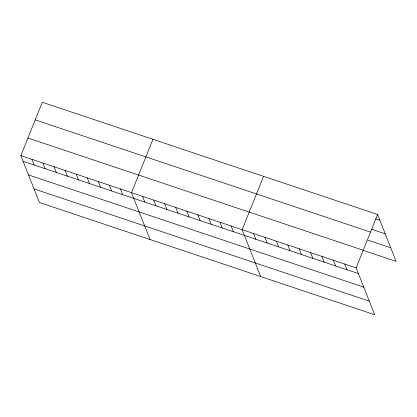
<?xml version="1.0" encoding="UTF-8"?>
<svg xmlns="http://www.w3.org/2000/svg" width="417" height="417" viewBox="0 0 417 417"><rect width="100%" height="100%" fill="white"/><g stroke="black" fill="none" stroke-linecap="round" stroke-linejoin="round"><path stroke-width="0.63" d="M377.594 214.515L356.144 267.855L374.706 314.726L39.406 202.485L20.85 155.614L42.294 102.274L377.594 214.515L396.15 261.386L363.15 250.336M152.945 139.314L131.496 192.654L150.057 239.525M263.591 176.355L242.147 229.694L260.703 276.565M375.66 218.831L379.861 220.239M371.438 229.194L385.235 233.817M35.221 119.877L370.515 232.113M367.976 240.171L390.776 247.807M27.929 138.017L363.223 250.252M20.85 155.614L356.144 267.855M23.117 161.343L358.411 273.578M28.492 174.921L363.791 287.157M34.032 188.906L369.326 301.147M344.744 264.034L347.012 269.763M333.345 260.218L335.612 265.947M321.945 256.403L324.212 262.126M310.545 252.587L312.813 258.311M299.145 248.772L301.413 254.495M287.746 244.956L290.013 250.68M276.346 241.141L278.613 246.864M264.946 237.325L267.214 243.048M253.546 233.51L255.814 239.233M231.081 225.988L233.348 231.711M220.014 222.287L222.282 228.01M208.953 218.581L211.216 224.304M197.887 214.875L200.155 220.603M186.821 211.174L189.089 216.897M175.755 207.468L178.023 213.191M164.694 203.767L166.956 209.49M153.628 200.061L155.895 205.784M142.562 196.36L144.829 202.083M120.435 188.953L122.697 194.676M109.369 185.247L111.636 190.97M98.303 181.541L100.57 187.269M87.236 177.84L89.504 183.563M76.175 174.134L78.438 179.857M65.109 170.433L67.377 176.156M54.043 166.727L56.311 172.45M42.977 163.026L45.244 168.749M31.916 159.32L34.184 165.043"/></g></svg>
